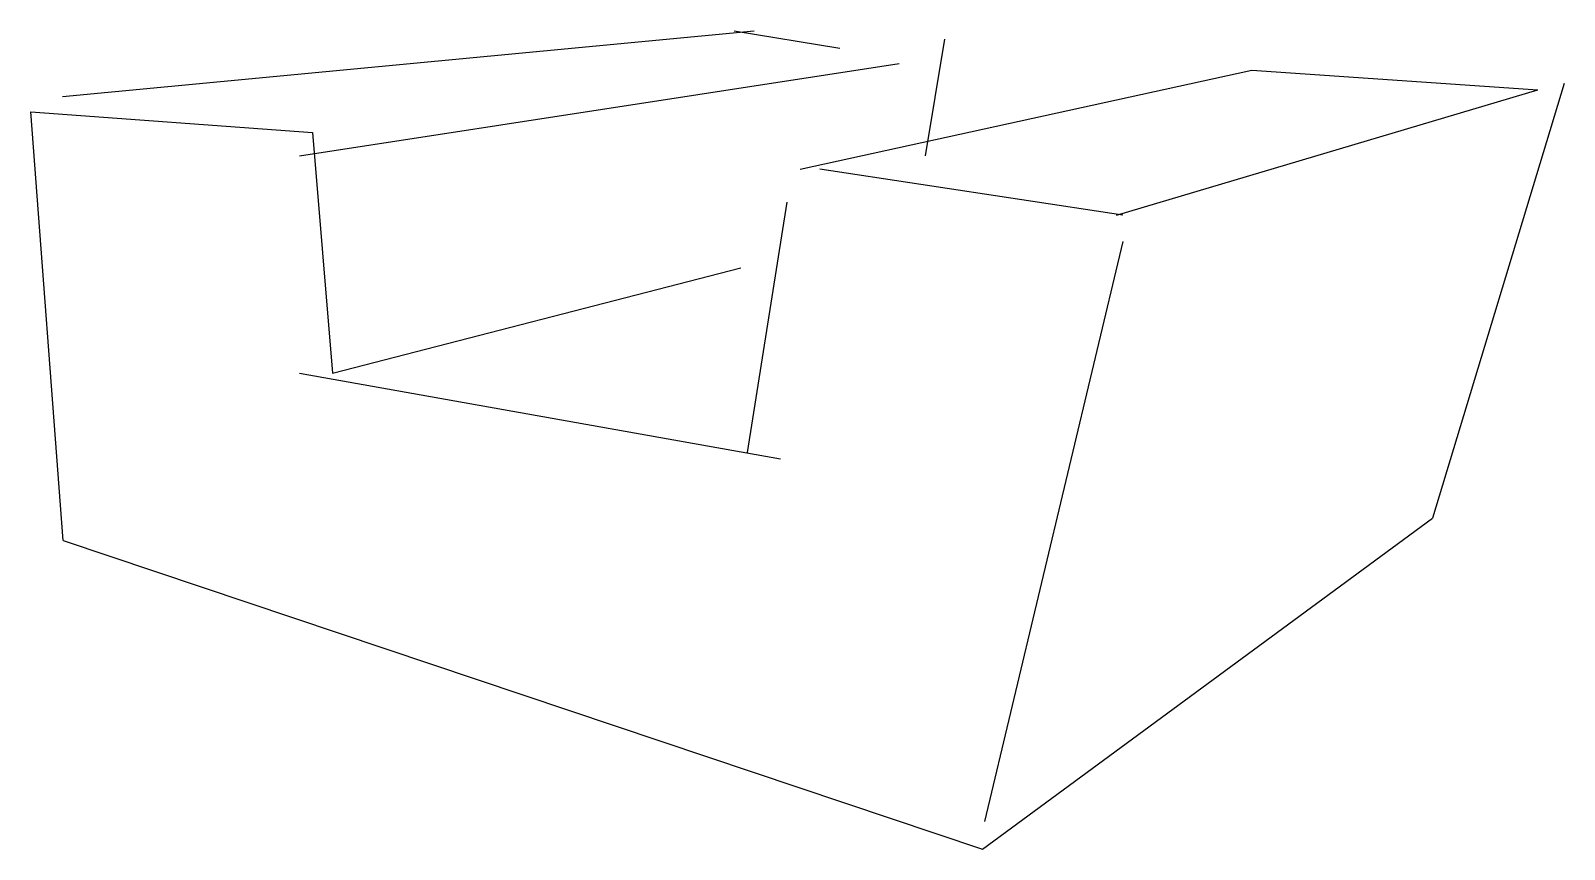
# Model space of a CAD drawing. Header units: metres. Extents: x -37 to 196, y 23 to 147.
import ezdxf

# ---------------------------------------------------------------- set-up
doc = ezdxf.new("R2010")
doc.units = ezdxf.units.M

msp = doc.modelspace()

# ---------------------------------------------------------------- linework, layer by layer
at = {"layer": 'Capa_por_defecto', "color": 0}
for p, q in [((-32, 137), (73, 147)), ((70, 147), (86.036669, 144.327222)), ((99, 128), (101.949121, 145.694726)), ((4, 128), (95, 142)), ((80, 126), (148.573319, 141.029768)), ((148.573319, 141.029768), (192, 138)), ((128, 119), (192, 138)), ((196, 139), (176, 73)), ((-31.893476, 69.628466), (-36.821476, 134.67806)), ((-36.821476, 134.67806), (5.954323, 131.548124)), ((5.954323, 131.548124), (9, 95)), ((129, 119), (83, 126)), ((72, 83), (78, 121)), ((129, 115), (108, 27)), ((9, 95), (71, 111)), ((4, 95), (77, 82)), ((107.679695, 22.764482), (176, 73)), ((-31.893476, 69.628466), (107.679695, 22.764482))]:
    msp.add_line(p, q, dxfattribs=at)

doc.saveas('drawing.dxf')
